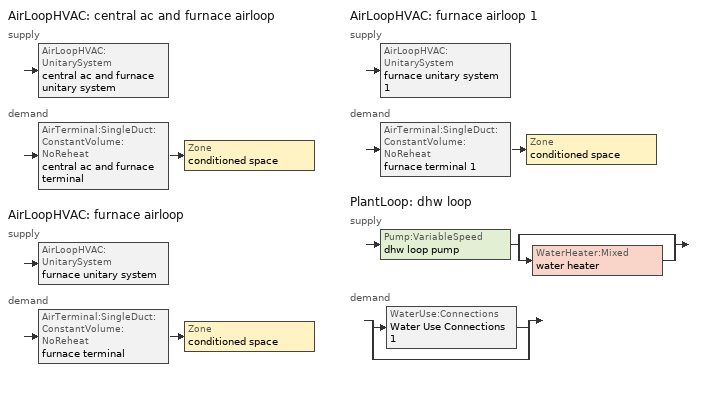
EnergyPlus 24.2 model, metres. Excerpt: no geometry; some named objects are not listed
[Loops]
AirLoopHVAC 'central ac and furnace airloop'
 supply: AirLoopHVAC:UnitarySystem 'central ac and furnace unitary system'
 demand: AirTerminal:SingleDuct:ConstantVolume:NoReheat 'central ac and furnace terminal' > Zone 'conditioned space'
AirLoopHVAC 'furnace airloop'
 supply: AirLoopHVAC:UnitarySystem 'furnace unitary system'
 demand: AirTerminal:SingleDuct:ConstantVolume:NoReheat 'furnace terminal' > Zone 'conditioned space'
AirLoopHVAC 'furnace airloop 1'
 supply: AirLoopHVAC:UnitarySystem 'furnace unitary system 1'
 demand: AirTerminal:SingleDuct:ConstantVolume:NoReheat 'furnace terminal 1' > Zone 'conditioned space'
PlantLoop 'dhw loop'
 supply: Pump:VariableSpeed 'dhw loop pump' > split
  | bypass
  | WaterHeater:Mixed 'water heater'
 demand: split
  | WaterUse:Connections 'Water Use Connections 1'
  | bypass
[ZoneControl:Thermostat]
conditioned space Thermostat: Zone or ZoneList=conditioned space; Control Type Schedule=conditioned space Thermostat Schedule; Control 1=conditioned space temperature setpoint; Temperature Difference Between Cutout And Setpoint {deltaC}=0
[ThermostatSetpoint:DualSetpoint]
conditioned space temperature setpoint: Heating Setpoint Temperature Schedule=heating setpoint; Cooling Setpoint Temperature Schedule=cooling setpoint
[AirTerminal:SingleDuct:ConstantVolume:NoReheat] Availability Schedule=Always On Discrete
Name | Maximum Air Flow Rate {m3/s}
central ac and furnace terminal; furnace terminal | 0.786264
furnace terminal 1 | 0.00141584
[AirLoopHVAC:UnitarySystem] Control Type=Load; Controlling Zone or Thermostat Location=conditioned space; Dehumidification Control Type=None; Availability Schedule=Always On Discrete; Fan Placement=BlowThrough; DX Heating Coil Sizing Ratio=1; Use DOAS DX Cooling Coil=No; Minimum Supply Air Temperature {C}=2; Latent Load Control=SensibleOnlyLoadControl; Heating Supply Air Flow Rate Method=SupplyAirFlowRate; No Load Supply Air Flow Rate Method=SupplyAirFlowRate; No Load Supply Air Flow Rate {m3/s}=0; No Load Supply Air Flow Rate Control Set To Low Speed=Yes; Maximum Supply Air Temperature {C}=48.8889; Maximum Outdoor Dry-Bulb Temperature for Supplemental Heater Operation {C}=21; Ancillary On-Cycle Electric Power {W}=0; Ancillary Off-Cycle Electric Power {W}=0
Name | Supply Fan | Supply Air Fan Operating Mode Schedule | Heating Coil | Cooling Supply Air Flow Rate Method | Heating Supply Air Flow Rate {m3/s} | Cooling Coil | Cooling Supply Air Flow Rate {m3/s}
unit heater unitary system | unit heater supply fan | unit heater auto fan schedule | unit heater htg coil | None | 0.00141584
unit heater unitary system 1 | unit heater supply fan 1 | unit heater auto fan schedule 1 | unit heater htg coil 1 | None | 0.00141584
central ac and furnace unitary system | central ac and furnace supply fan | central ac and furnace auto fan schedule | central ac and furnace htg coil | SupplyAirFlowRate | 0.786264 | central ac and furnace clg coil | 0.3634
furnace unitary system | furnace supply fan | furnace auto fan schedule | furnace htg coil | None | 0.786264
furnace unitary system 1 | furnace supply fan 1 | furnace auto fan schedule 1 | furnace htg coil 1 | None | 0.00141584
[Fan:SystemModel] Availability Schedule=Always On Discrete; Speed Control Method=Discrete; Electric Power Minimum Flow Rate Fraction=0.2; Design Pressure Rise {Pa}=500; Motor Efficiency=1; Motor In Air Stream Fraction=1; Design Electric Power Consumption {W}=Autosize; Design Power Sizing Method=PowerPerFlow; Electric Power Per Unit Flow Rate Per Unit Pressure {W/((m3/s)-Pa)}=1.66667; Fan Total Efficiency=0.7; Motor Loss Radiative Fraction=0
Name | Design Maximum Air Flow Rate {m3/s} | Electric Power Per Unit Flow Rate {W/(m3/s)} | Number of Speeds | Speed Flow Fraction 1 | Speed Electric Power Fraction 1 | Speed Flow Fraction 2 | Speed Electric Power Fraction 2
unit heater supply fan; unit heater supply fan 1 | 0.00141584 | 1e-06 | 1 | 1 | 1
central ac and furnace supply fan | 0.786264 | 1059.44 | 2 | 0.46218 | 0.09873 | 1 | 1
furnace supply fan | 0.786264 | 1059.44 | 1 | 1 | 1
furnace supply fan 1 | 0.00141584 | 1059.44 | 1 | 1 | 1
[Coil:Heating:Fuel] Availability Schedule=Always On Discrete; Fuel Type=NaturalGas; On Cycle Parasitic Electric Load {W}=0
Name | Burner Efficiency | Nominal Capacity {W} | Off Cycle Parasitic Fuel Load {W}
unit heater htg coil; unit heater htg coil 1 | 0.3 | 0.293071 | 0
central ac and furnace htg coil; furnace htg coil | 0.8 | 24891.7 | 0
furnace htg coil 1 | 0.8 | 0.293071 | 204.863
[Zone equipment]
conditioned space: central ac and furnace terminal, furnace terminal, furnace terminal 1, unit heater unitary system, unit heater unitary system 1
[AirLoopHVAC] Design Return Air Flow Fraction of Supply Air Flow=1
Name | Design Supply Air Flow Rate {m3/s}
central ac and furnace airloop; furnace airloop | 0.786264
furnace airloop 1 | 0.00141584
[Sizing:System] Type of Load to Size On=Sensible; Design Outdoor Air Flow Rate {m3/s}=Autosize; Central Heating Maximum System Air Flow Ratio=0.3; Preheat Design Temperature {C}=7; Preheat Design Humidity Ratio {kgWater/kgDryAir}=0.008; Precool Design Temperature {C}=12.8; Precool Design Humidity Ratio {kgWater/kgDryAir}=0.008; Central Cooling Design Supply Air Temperature {C}=12.8; Central Heating Design Supply Air Temperature {C}=16.7; Type of Zone Sum to Use=NonCoincident; 100% Outdoor Air in Cooling=Yes; 100% Outdoor Air in Heating=Yes; Central Cooling Design Supply Air Humidity Ratio {kgWater/kgDryAir}=0.0085; Central Heating Design Supply Air Humidity Ratio {kgWater/kgDryAir}=0.008; Cooling Supply Air Flow Rate Method=DesignDay; Cooling Supply Air Flow Rate {m3/s}=0; Cooling Supply Air Flow Rate Per Floor Area {m3/s-m2}=0.00996765; Cooling Fraction of Autosized Cooling Supply Air Flow Rate=1; Cooling Supply Air Flow Rate Per Unit Cooling Capacity {m3/s-W}=3.94755e-05; Heating Supply Air Flow Rate Method=DesignDay; Heating Supply Air Flow Rate {m3/s}=0; Heating Supply Air Flow Rate Per Floor Area {m3/s-m2}=0.00996765; Heating Fraction of Autosized Heating Supply Air Flow Rate=1; Heating Fraction of Autosized Cooling Supply Air Flow Rate=1; Heating Supply Air Flow Rate Per Unit Heating Capacity {m3/s-W}=3.15882e-05; System Outdoor Air Method=ZoneSum; Zone Maximum Outdoor Air Fraction=1; Cooling Design Capacity Method=CoolingDesignCapacity; Cooling Design Capacity {W}=Autosize; Cooling Design Capacity Per Floor Area {W/m2}=234.7; Fraction of Autosized Cooling Design Capacity=1; Heating Design Capacity Method=HeatingDesignCapacity; Heating Design Capacity {W}=Autosize; Heating Design Capacity Per Floor Area {W/m2}=157; Fraction of Autosized Heating Design Capacity=1; Central Cooling Capacity Control Method=OnOff; Occupant Diversity=Autosize
central ac and furnace airloop; furnace airloop; furnace airloop 1
[AvailabilityManager:Scheduled] Schedule=Always On Discrete
central ac and furnace airloop Availability Manager; furnace airloop Availability Manager; furnace airloop 1 Availability Manager
[Coil:Cooling:DX:SingleSpeed]
central ac and furnace clg coil: Availability Schedule=Always On Discrete; Gross Rated Total Cooling Capacity {W}=6959.95; Gross Rated Sensible Heat Ratio=0.759906; Gross Rated Cooling COP {W/W}=2.9626; Rated Air Flow Rate {m3/s}=0.358146; Rated Evaporator Fan Power Per Volume Flow Rate 2017 {W/(m3/s)}=773.3; Rated Evaporator Fan Power Per Volume Flow Rate 2023 {W/(m3/s)}=934.4; Total Cooling Capacity Function of Temperature Curve=Cool-CAP-fT1; Total Cooling Capacity Function of Flow Fraction Curve=Cool-CAP-fFF1; Energy Input Ratio Function of Temperature Curve=Cool-EIR-fT1; Energy Input Ratio Function of Flow Fraction Curve=Cool-EIR-fFF1; Part Load Fraction Correlation Curve=Cool-PLF-fPLR1; Minimum Outdoor Dry-Bulb Temperature for Compressor Operation {C}=-25; Nominal Time for Condensate Removal to Begin {s}=1000; Ratio of Initial Moisture Evaporation Rate and Steady State Latent Capacity=1.5; Maximum Cycling Rate {cycles/hr}=3; Latent Capacity Time Constant {s}=45; Condenser Type=AirCooled; Evaporative Condenser Effectiveness=0.9; Evaporative Condenser Air Flow Rate {m3/s}=Autosize; Evaporative Condenser Pump Rated Power Consumption {W}=Autosize; Crankcase Heater Capacity {W}=50; Maximum Outdoor Dry-Bulb Temperature for Crankcase Heater Operation {C}=10; Basin Heater Capacity {W/K}=0; Basin Heater Setpoint Temperature {C}=2
[PlantLoop]
dhw loop: Fluid Type=Water; Plant Equipment Operation Scheme=dhw loop Operation Schemes; Maximum Loop Temperature {C}=100; Minimum Loop Temperature {C}=0; Maximum Loop Flow Rate {m3/s}=0.01; Minimum Loop Flow Rate {m3/s}=0; Plant Loop Volume {m3}=0.003; Load Distribution Scheme=Optimal; Plant Loop Demand Calculation Scheme=SingleSetpoint; Common Pipe Simulation=None
[Sizing:Plant]
dhw loop: Loop Type=Heating; Design Loop Exit Temperature {C}=56; Loop Design Temperature Difference {deltaC}=5.55556; Sizing Option=NonCoincident; Zone Timesteps in Averaging Window=1; Coincident Sizing Factor Mode=None
[Pump:VariableSpeed]
dhw loop pump: Design Maximum Flow Rate {m3/s}=0.01; Design Pump Head {Pa}=1; Design Power Consumption {W}=0; Motor Efficiency=0.85; Fraction of Motor Inefficiencies to Fluid Stream=0; Coefficient 1 of the Part Load Performance Curve=0; Coefficient 2 of the Part Load Performance Curve=1; Coefficient 3 of the Part Load Performance Curve=0; Coefficient 4 of the Part Load Performance Curve=0; Design Minimum Flow Rate {m3/s}=0; Pump Control Type=Intermittent; Skin Loss Radiative Fraction=0.5; Design Power Sizing Method=PowerPerFlowPerPressure; Design Electric Power per Unit Flow Rate {W/(m3/s)}=348701.1; Design Shaft Power per Unit Flow Rate per Unit Head {W/((m3/s)-Pa)}=1.28205; Design Minimum Flow Rate Fraction=0
[WaterHeater:Mixed]
water heater: Tank Volume {m3}=0.179807; Setpoint Temperature Schedule=water heater setpoint; Deadband Temperature Difference {deltaC}=2; Maximum Temperature Limit {C}=99; Heater Control Type=Cycle; Heater Maximum Capacity {W}=10550.6; Heater Minimum Capacity {W}=0; Heater Ignition Minimum Flow Rate {m3/s}=0; Heater Ignition Delay {s}=0; Heater Fuel Type=NaturalGas; Heater Thermal Efficiency=0.76521; Off Cycle Parasitic Fuel Consumption Rate {W}=0; Off Cycle Parasitic Fuel Type=Electricity; Off Cycle Parasitic Heat Fraction to Tank=0; On Cycle Parasitic Fuel Consumption Rate {W}=0; On Cycle Parasitic Fuel Type=Electricity; On Cycle Parasitic Heat Fraction to Tank=0; Ambient Temperature Indicator=Zone; Ambient Temperature Zone=conditioned space; Off Cycle Loss Coefficient to Ambient Temperature {W/K}=5.2356; Off Cycle Loss Fraction to Zone=0.64; On Cycle Loss Coefficient to Ambient Temperature {W/K}=5.2356; On Cycle Loss Fraction to Zone=1; Use Side Effectiveness=1; Source Side Effectiveness=1; Use Side Design Flow Rate {m3/s}=Autosize; Source Side Design Flow Rate {m3/s}=Autosize; Indirect Water Heating Recovery Time {hr}=1.5; Source Side Flow Control Mode=IndirectHeatPrimarySetpoint
[WaterHeater:Sizing]
water heater: Design Mode=PeakDraw; Time Storage Can Meet Peak Draw {hr}=0.538503; Time for Tank Recovery {hr}=0; Nominal Tank Volume for Autosizing Plant Connections {m3}=1
[SetpointManager:Scheduled]
Setpoint Manager Scheduled 1: Control Variable=Temperature; Schedule=dhw temp
[WaterUse:Connections]
Water Use Connections 1: Drain Water Heat Exchanger Type=None; Drain Water Heat Exchanger Destination=Plant; Water Use Equipment Name 1=dhw fixtures; Water Use Equipment Name 2=dhw distribution waste; Water Use Equipment Name 3=clothes washer; Water Use Equipment Name 4=dishwasher
[WaterUse:Equipment]
Name | Peak Flow Rate {m3/s} | Flow Rate Fraction Schedule | Target Temperature Schedule
dhw fixtures | 4.36481e-06 | dhw fixtures schedule | mixed water temperature schedule
dhw distribution waste | 1.32322e-06 | dhw fixtures schedule | mixed water temperature schedule
clothes washer | 9.69919e-07 | clothes washer schedule
dishwasher | 2.90872e-07 | dishwasher schedule
[PlantEquipmentOperationSchemes]
dhw loop Operation Schemes: Control Scheme Object Type 1=PlantEquipmentOperation:HeatingLoad; Control Scheme Name 1=dhw loop Heating Operation Scheme; Control Scheme Schedule Name 1=Always On Discrete
[PlantEquipmentOperation:HeatingLoad]
dhw loop Heating Operation Scheme: Load Range Lower Limit 1 {W}=0; Load Range Upper Limit 1 {W}=1000000000; Range Equipment List Name 1=dhw loop Heating Equipment List
[PlantEquipmentList]
dhw loop Heating Equipment List: WaterHeater:Mixed, water heater
[EnergyManagementSystem:GlobalVariable]
central_ac_and_furnace_airloop_Fan_RTF
furnace_airloop_1_Fan_RTF
furnace_airloop_Fan_RTF
infil_program_Qfan
infil_program_Qinf
natural_vent_program_Qnv
natural_vent_program_Qwhf
[EnergyManagementSystem:InternalVariable] Internal Data Type=Fan Maximum Mass Flow Rate
Name | Internal Data Index Key
central_ac_and_furnace_airloop_max_sup_fan_mfr | central ac and furnace supply fan
furnace_airloop_1_max_sup_fan_mfr | furnace supply fan 1
furnace_airloop_max_sup_fan_mfr | furnace supply fan
[EnergyManagementSystem:Sensor]
Name | Output:Variable or Output:Meter Index Key | Output:Variable or Output:Meter
airflow_gain | infil flow | Infiltration Sensible Heat Gain Energy
airflow_gain_1 | natural vent flow | Infiltration Sensible Heat Gain Energy
airflow_gain_2 | whole house fan flow | Infiltration Sensible Heat Gain Energy
airflow_loss | infil flow | Infiltration Sensible Heat Loss Energy
airflow_loss_1 | natural vent flow | Infiltration Sensible Heat Loss Energy
airflow_loss_2 | whole house fan flow | Infiltration Sensible Heat Loss Energy
central_ac_and_furnace_airloop_Fan_RTF_s | central ac and furnace supply fan | Fan Runtime Fraction Speed 1
central_ac_and_furnace_airloop_Fan_RTF_s_1 | central ac and furnace supply fan | Fan Runtime Fraction Speed 2
central_ac_and_furnace_clg_coil_s | central ac and furnace clg coil | Cooling Coil Total Cooling Energy
central_ac_and_furnace_htg_coil_s | central ac and furnace htg coil | Heating Coil Heating Energy
central_ac_and_furnace_supply_fan_s; central_ac_and_furnace_supply_fan_s_1 | central ac and furnace supply fan | Fan Electricity Energy
clg_load_cond |  | Cooling:EnergyTransfer:Zone:CONDITIONED SPACE
clg_sp_s; clg_sp_s_1 | cooling setpoint | Schedule Value
clothes_dryer_exhaust_0_sch_s | clothes dryer exhaust 0 schedule | Schedule Value
conditioned_space_clg_unmet_s | conditioned space | Zone Cooling Setpoint Not Met Time
conditioned_space_htg_unmet_s | conditioned space | Zone Heating Setpoint Not Met Time
cool_season | cooling season schedule | Schedule Value
dhw_loss | water heater | Water Heater Heat Loss Energy
dhw_rtf | water heater | Water Heater Runtime Fraction
fridge_tin_s; tin_s; tin_s_1 | conditioned space | Zone Mean Air Temperature
furnace_airloop_1_Fan_RTF_s | furnace supply fan 1 | Fan Runtime Fraction
furnace_airloop_Fan_RTF_s | furnace supply fan | Fan Runtime Fraction
furnace_htg_coil_1_s | furnace htg coil 1 | Heating Coil Heating Energy
furnace_htg_coil_s | furnace htg coil | Heating Coil Heating Energy
furnace_supply_fan_1_s | furnace supply fan 1 | Fan Electricity Energy
furnace_supply_fan_s | furnace supply fan | Fan Electricity Energy
htg_load_cond |  | Heating:EnergyTransfer:Zone:CONDITIONED SPACE
htg_sp_s; htg_sp_s_1 | heating setpoint | Schedule Value
ig_ee_conv | clothes dryer | Electric Equipment Convective Heating Energy
ig_ee_conv_1 | clothes washer | Electric Equipment Convective Heating Energy
ig_ee_conv_2 | cooking range | Electric Equipment Convective Heating Energy
ig_ee_conv_3 | dishwasher | Electric Equipment Convective Heating Energy
ig_ee_conv_4 | fridge | Electric Equipment Convective Heating Energy
ig_ee_conv_5 | misc plug loads | Electric Equipment Convective Heating Energy
ig_ee_conv_6 | whole house fan | Electric Equipment Convective Heating Energy
ig_ee_rad | clothes dryer | Electric Equipment Radiant Heating Energy
ig_ee_rad_1 | clothes washer | Electric Equipment Radiant Heating Energy
ig_ee_rad_2 | cooking range | Electric Equipment Radiant Heating Energy
ig_ee_rad_3 | dishwasher | Electric Equipment Radiant Heating Energy
ig_ee_rad_4 | fridge | Electric Equipment Radiant Heating Energy
ig_ee_rad_5 | misc plug loads | Electric Equipment Radiant Heating Energy
ig_ee_rad_6 | whole house fan | Electric Equipment Radiant Heating Energy
ig_lgt_conv | interior lighting | Lights Convective Heating Energy
ig_lgt_rad | interior lighting | Lights Radiant Heating Energy
ig_lgt_vis | interior lighting | Lights Visible Radiation Heating Energy
ig_oe_conv | clothes dryer 1 | Other Equipment Convective Heating Energy
ig_oe_conv_1 | cooking range 1 | Other Equipment Convective Heating Energy
ig_oe_conv_2 | general water use latent | Other Equipment Convective Heating Energy
ig_oe_conv_3 | general water use sensible | Other Equipment Convective Heating Energy
ig_oe_conv_4 | water heater energy adjustment1 | Other Equipment Convective Heating Energy
ig_oe_rad | clothes dryer 1 | Other Equipment Radiant Heating Energy
ig_oe_rad_1 | cooking range 1 | Other Equipment Radiant Heating Energy
ig_oe_rad_2 | general water use latent | Other Equipment Radiant Heating Energy
ig_oe_rad_3 | general water use sensible | Other Equipment Radiant Heating Energy
ig_oe_rad_4 | water heater energy adjustment1 | Other Equipment Radiant Heating Energy
ig_ppl_conv | occupants | People Convective Heating Energy
ig_ppl_rad | occupants | People Radiant Heating Energy
im_conv | furniture mass conditioned space 1 | Surface Inside Face Convection Heat Gain Energy
im_conv_1 | partition wall mass | Surface Inside Face Convection Heat Gain Energy
im_ig | furniture mass conditioned space 1 | Surface Inside Face Internal Gains Radiation Heat Gain Energy
im_ig_1 | partition wall mass | Surface Inside Face Internal Gains Radiation Heat Gain Energy
im_lgt | furniture mass conditioned space 1 | Surface Inside Face Lights Radiation Heat Gain Energy
im_lgt_1 | partition wall mass | Surface Inside Face Lights Radiation Heat Gain Energy
im_sol | furniture mass conditioned space 1 | Surface Inside Face Solar Radiation Heat Gain Energy
im_sol_1 | partition wall mass | Surface Inside Face Solar Radiation Heat Gain Energy
im_surf | furniture mass conditioned space 1 | Surface Inside Face Net Surface Thermal Radiation Heat Gain Energy
im_surf_1 | partition wall mass | Surface Inside Face Net Surface Thermal Radiation Heat Gain Energy
mech_vent_bath_fan_0_sch_s | mech vent bath fan 0 schedule | Schedule Value
mech_vent_bath_fan_1_sch_s | mech vent bath fan 1 schedule | Schedule Value
mech_vent_range_fan_0_sch_s | mech vent range fan 0 schedule | Schedule Value
mv_conv | mech vent bath fan 0 | Electric Equipment Convective Heating Energy
mv_conv_1 | mech vent bath fan 1 | Electric Equipment Convective Heating Energy
mv_conv_2 | mech vent house fan | Electric Equipment Convective Heating Energy
mv_conv_3 | mech vent house fan cfis | Electric Equipment Convective Heating Energy
mv_conv_4 | mech vent range fan 0 | Electric Equipment Convective Heating Energy
mv_conv_5 | mech vent house fan latent load | Other Equipment Convective Heating Energy
mv_conv_6 | mech vent house fan sensible load | Other Equipment Convective Heating Energy
mv_rad | mech vent bath fan 0 | Electric Equipment Radiant Heating Energy
mv_rad_1 | mech vent bath fan 1 | Electric Equipment Radiant Heating Energy
mv_rad_2 | mech vent house fan | Electric Equipment Radiant Heating Energy
mv_rad_3 | mech vent house fan cfis | Electric Equipment Radiant Heating Energy
mv_rad_4 | mech vent range fan 0 | Electric Equipment Radiant Heating Energy
mv_rad_5 | mech vent house fan latent load | Other Equipment Radiant Heating Energy
mv_rad_6 | mech vent house fan sensible load | Other Equipment Radiant Heating Energy
natural_vent_s | natural vent schedule | Schedule Value
out_pb_s |  | Site Outdoor Air Barometric Pressure
out_wt_s |  | Site Outdoor Air Humidity Ratio
site_vw_s |  | Site Wind Speed
ss_back_out | Window1 | Surface Window Shortwave from Zone Back Out Window Heat Transfer Rate
ss_back_out_1 | Window10 | Surface Window Shortwave from Zone Back Out Window Heat Transfer Rate
ss_back_out_10 | Window25 | Surface Window Shortwave from Zone Back Out Window Heat Transfer Rate
ss_back_out_11 | Window26 | Surface Window Shortwave from Zone Back Out Window Heat Transfer Rate
ss_back_out_12 | Window27 | Surface Window Shortwave from Zone Back Out Window Heat Transfer Rate
ss_back_out_13 | Window29 | Surface Window Shortwave from Zone Back Out Window Heat Transfer Rate
ss_back_out_14 | Window3 | Surface Window Shortwave from Zone Back Out Window Heat Transfer Rate
ss_back_out_15 | Window30 | Surface Window Shortwave from Zone Back Out Window Heat Transfer Rate
ss_back_out_16 | Window32 | Surface Window Shortwave from Zone Back Out Window Heat Transfer Rate
ss_back_out_17 | Window33 | Surface Window Shortwave from Zone Back Out Window Heat Transfer Rate
ss_back_out_18 | Window35 | Surface Window Shortwave from Zone Back Out Window Heat Transfer Rate
ss_back_out_19 | Window36 | Surface Window Shortwave from Zone Back Out Window Heat Transfer Rate
ss_back_out_2 | Window11 | Surface Window Shortwave from Zone Back Out Window Heat Transfer Rate
ss_back_out_20 | Window37 | Surface Window Shortwave from Zone Back Out Window Heat Transfer Rate
ss_back_out_21 | Window39 | Surface Window Shortwave from Zone Back Out Window Heat Transfer Rate
ss_back_out_22 | Window4 | Surface Window Shortwave from Zone Back Out Window Heat Transfer Rate
ss_back_out_23 | Window40 | Surface Window Shortwave from Zone Back Out Window Heat Transfer Rate
ss_back_out_24 | Window42 | Surface Window Shortwave from Zone Back Out Window Heat Transfer Rate
ss_back_out_25 | Window5 | Surface Window Shortwave from Zone Back Out Window Heat Transfer Rate
ss_back_out_26 | Window6 | Surface Window Shortwave from Zone Back Out Window Heat Transfer Rate
ss_back_out_27 | Window7 | Surface Window Shortwave from Zone Back Out Window Heat Transfer Rate
ss_back_out_28 | Window9 | Surface Window Shortwave from Zone Back Out Window Heat Transfer Rate
ss_back_out_3 | Window12 | Surface Window Shortwave from Zone Back Out Window Heat Transfer Rate
ss_back_out_4 | Window13 | Surface Window Shortwave from Zone Back Out Window Heat Transfer Rate
ss_back_out_5 | Window17 | Surface Window Shortwave from Zone Back Out Window Heat Transfer Rate
ss_back_out_6 | Window18 | Surface Window Shortwave from Zone Back Out Window Heat Transfer Rate
ss_back_out_7 | Window20 | Surface Window Shortwave from Zone Back Out Window Heat Transfer Rate
ss_back_out_8 | Window22 | Surface Window Shortwave from Zone Back Out Window Heat Transfer Rate
ss_back_out_9 | Window23 | Surface Window Shortwave from Zone Back Out Window Heat Transfer Rate
ss_conv | Door1 | Surface Inside Face Convection Heat Gain Energy
ss_conv_1 | Door2 | Surface Inside Face Convection Heat Gain Energy
ss_conv_10 | Window22 | Surface Inside Face Convection Heat Gain Energy
ss_conv_11 | Window23 | Surface Inside Face Convection Heat Gain Energy
ss_conv_12 | Window25 | Surface Inside Face Convection Heat Gain Energy
ss_conv_13 | Window26 | Surface Inside Face Convection Heat Gain Energy
ss_conv_14 | Window27 | Surface Inside Face Convection Heat Gain Energy
ss_conv_15 | Window29 | Surface Inside Face Convection Heat Gain Energy
ss_conv_16 | Window3 | Surface Inside Face Convection Heat Gain Energy
ss_conv_17 | Window30 | Surface Inside Face Convection Heat Gain Energy
ss_conv_18 | Window32 | Surface Inside Face Convection Heat Gain Energy
ss_conv_19 | Window33 | Surface Inside Face Convection Heat Gain Energy
ss_conv_2 | Window1 | Surface Inside Face Convection Heat Gain Energy
ss_conv_20 | Window35 | Surface Inside Face Convection Heat Gain Energy
ss_conv_21 | Window36 | Surface Inside Face Convection Heat Gain Energy
ss_conv_22 | Window37 | Surface Inside Face Convection Heat Gain Energy
ss_conv_23 | Window39 | Surface Inside Face Convection Heat Gain Energy
ss_conv_24 | Window4 | Surface Inside Face Convection Heat Gain Energy
ss_conv_25 | Window40 | Surface Inside Face Convection Heat Gain Energy
ss_conv_26 | Window42 | Surface Inside Face Convection Heat Gain Energy
ss_conv_27 | Window5 | Surface Inside Face Convection Heat Gain Energy
ss_conv_28 | Window6 | Surface Inside Face Convection Heat Gain Energy
ss_conv_29 | Window7 | Surface Inside Face Convection Heat Gain Energy
ss_conv_3 | Window10 | Surface Inside Face Convection Heat Gain Energy
ss_conv_30 | Window9 | Surface Inside Face Convection Heat Gain Energy
ss_conv_4 | Window11 | Surface Inside Face Convection Heat Gain Energy
ss_conv_5 | Window12 | Surface Inside Face Convection Heat Gain Energy
ss_conv_6 | Window13 | Surface Inside Face Convection Heat Gain Energy
ss_conv_7 | Window17 | Surface Inside Face Convection Heat Gain Energy
ss_conv_8 | Window18 | Surface Inside Face Convection Heat Gain Energy
ss_conv_9 | Window20 | Surface Inside Face Convection Heat Gain Energy
ss_ig | Door1 | Surface Inside Face Internal Gains Radiation Heat Gain Energy
ss_ig_1 | Door2 | Surface Inside Face Internal Gains Radiation Heat Gain Energy
ss_ig_10 | Window22 | Surface Inside Face Internal Gains Radiation Heat Gain Energy
ss_ig_11 | Window23 | Surface Inside Face Internal Gains Radiation Heat Gain Energy
ss_ig_12 | Window25 | Surface Inside Face Internal Gains Radiation Heat Gain Energy
ss_ig_13 | Window26 | Surface Inside Face Internal Gains Radiation Heat Gain Energy
ss_ig_14 | Window27 | Surface Inside Face Internal Gains Radiation Heat Gain Energy
ss_ig_15 | Window29 | Surface Inside Face Internal Gains Radiation Heat Gain Energy
ss_ig_16 | Window3 | Surface Inside Face Internal Gains Radiation Heat Gain Energy
ss_ig_17 | Window30 | Surface Inside Face Internal Gains Radiation Heat Gain Energy
ss_ig_18 | Window32 | Surface Inside Face Internal Gains Radiation Heat Gain Energy
ss_ig_19 | Window33 | Surface Inside Face Internal Gains Radiation Heat Gain Energy
ss_ig_2 | Window1 | Surface Inside Face Internal Gains Radiation Heat Gain Energy
ss_ig_20 | Window35 | Surface Inside Face Internal Gains Radiation Heat Gain Energy
ss_ig_21 | Window36 | Surface Inside Face Internal Gains Radiation Heat Gain Energy
ss_ig_22 | Window37 | Surface Inside Face Internal Gains Radiation Heat Gain Energy
ss_ig_23 | Window39 | Surface Inside Face Internal Gains Radiation Heat Gain Energy
ss_ig_24 | Window4 | Surface Inside Face Internal Gains Radiation Heat Gain Energy
ss_ig_25 | Window40 | Surface Inside Face Internal Gains Radiation Heat Gain Energy
ss_ig_26 | Window42 | Surface Inside Face Internal Gains Radiation Heat Gain Energy
ss_ig_27 | Window5 | Surface Inside Face Internal Gains Radiation Heat Gain Energy
ss_ig_28 | Window6 | Surface Inside Face Internal Gains Radiation Heat Gain Energy
ss_ig_29 | Window7 | Surface Inside Face Internal Gains Radiation Heat Gain Energy
ss_ig_3 | Window10 | Surface Inside Face Internal Gains Radiation Heat Gain Energy
ss_ig_30 | Window9 | Surface Inside Face Internal Gains Radiation Heat Gain Energy
ss_ig_4 | Window11 | Surface Inside Face Internal Gains Radiation Heat Gain Energy
ss_ig_5 | Window12 | Surface Inside Face Internal Gains Radiation Heat Gain Energy
ss_ig_6 | Window13 | Surface Inside Face Internal Gains Radiation Heat Gain Energy
ss_ig_7 | Window17 | Surface Inside Face Internal Gains Radiation Heat Gain Energy
ss_ig_8 | Window18 | Surface Inside Face Internal Gains Radiation Heat Gain Energy
ss_ig_9 | Window20 | Surface Inside Face Internal Gains Radiation Heat Gain Energy
ss_lgt | Door1 | Surface Inside Face Lights Radiation Heat Gain Energy
ss_lgt_1 | Door2 | Surface Inside Face Lights Radiation Heat Gain Energy
ss_sol | Door1 | Surface Inside Face Solar Radiation Heat Gain Energy
ss_sol_1 | Door2 | Surface Inside Face Solar Radiation Heat Gain Energy
ss_surf | Door1 | Surface Inside Face Net Surface Thermal Radiation Heat Gain Energy
ss_surf_1 | Door2 | Surface Inside Face Net Surface Thermal Radiation Heat Gain Energy
ss_surf_10 | Window22 | Surface Inside Face Net Surface Thermal Radiation Heat Gain Energy
ss_surf_11 | Window23 | Surface Inside Face Net Surface Thermal Radiation Heat Gain Energy
ss_surf_12 | Window25 | Surface Inside Face Net Surface Thermal Radiation Heat Gain Energy
ss_surf_13 | Window26 | Surface Inside Face Net Surface Thermal Radiation Heat Gain Energy
ss_surf_14 | Window27 | Surface Inside Face Net Surface Thermal Radiation Heat Gain Energy
ss_surf_15 | Window29 | Surface Inside Face Net Surface Thermal Radiation Heat Gain Energy
ss_surf_16 | Window3 | Surface Inside Face Net Surface Thermal Radiation Heat Gain Energy
ss_surf_17 | Window30 | Surface Inside Face Net Surface Thermal Radiation Heat Gain Energy
ss_surf_18 | Window32 | Surface Inside Face Net Surface Thermal Radiation Heat Gain Energy
ss_surf_19 | Window33 | Surface Inside Face Net Surface Thermal Radiation Heat Gain Energy
ss_surf_2 | Window1 | Surface Inside Face Net Surface Thermal Radiation Heat Gain Energy
ss_surf_20 | Window35 | Surface Inside Face Net Surface Thermal Radiation Heat Gain Energy
ss_surf_21 | Window36 | Surface Inside Face Net Surface Thermal Radiation Heat Gain Energy
ss_surf_22 | Window37 | Surface Inside Face Net Surface Thermal Radiation Heat Gain Energy
ss_surf_23 | Window39 | Surface Inside Face Net Surface Thermal Radiation Heat Gain Energy
ss_surf_24 | Window4 | Surface Inside Face Net Surface Thermal Radiation Heat Gain Energy
ss_surf_25 | Window40 | Surface Inside Face Net Surface Thermal Radiation Heat Gain Energy
ss_surf_26 | Window42 | Surface Inside Face Net Surface Thermal Radiation Heat Gain Energy
ss_surf_27 | Window5 | Surface Inside Face Net Surface Thermal Radiation Heat Gain Energy
ss_surf_28 | Window6 | Surface Inside Face Net Surface Thermal Radiation Heat Gain Energy
ss_surf_29 | Window7 | Surface Inside Face Net Surface Thermal Radiation Heat Gain Energy
ss_surf_3 | Window10 | Surface Inside Face Net Surface Thermal Radiation Heat Gain Energy
ss_surf_30 | Window9 | Surface Inside Face Net Surface Thermal Radiation Heat Gain Energy
ss_surf_4 | Window11 | Surface Inside Face Net Surface Thermal Radiation Heat Gain Energy
ss_surf_5 | Window12 | Surface Inside Face Net Surface Thermal Radiation Heat Gain Energy
ss_surf_6 | Window13 | Surface Inside Face Net Surface Thermal Radiation Heat Gain Energy
ss_surf_7 | Window17 | Surface Inside Face Net Surface Thermal Radiation Heat Gain Energy
ss_surf_8 | Window18 | Surface Inside Face Net Surface Thermal Radiation Heat Gain Energy
ss_surf_9 | Window20 | Surface Inside Face Net Surface Thermal Radiation Heat Gain Energy
ss_trans_in | Window1 | Surface Window Transmitted Solar Radiation Rate
ss_trans_in_1 | Window10 | Surface Window Transmitted Solar Radiation Rate
ss_trans_in_10 | Window25 | Surface Window Transmitted Solar Radiation Rate
ss_trans_in_11 | Window26 | Surface Window Transmitted Solar Radiation Rate
ss_trans_in_12 | Window27 | Surface Window Transmitted Solar Radiation Rate
ss_trans_in_13 | Window29 | Surface Window Transmitted Solar Radiation Rate
ss_trans_in_14 | Window3 | Surface Window Transmitted Solar Radiation Rate
ss_trans_in_15 | Window30 | Surface Window Transmitted Solar Radiation Rate
ss_trans_in_16 | Window32 | Surface Window Transmitted Solar Radiation Rate
ss_trans_in_17 | Window33 | Surface Window Transmitted Solar Radiation Rate
ss_trans_in_18 | Window35 | Surface Window Transmitted Solar Radiation Rate
ss_trans_in_19 | Window36 | Surface Window Transmitted Solar Radiation Rate
ss_trans_in_2 | Window11 | Surface Window Transmitted Solar Radiation Rate
ss_trans_in_20 | Window37 | Surface Window Transmitted Solar Radiation Rate
ss_trans_in_21 | Window39 | Surface Window Transmitted Solar Radiation Rate
ss_trans_in_22 | Window4 | Surface Window Transmitted Solar Radiation Rate
ss_trans_in_23 | Window40 | Surface Window Transmitted Solar Radiation Rate
ss_trans_in_24 | Window42 | Surface Window Transmitted Solar Radiation Rate
ss_trans_in_25 | Window5 | Surface Window Transmitted Solar Radiation Rate
ss_trans_in_26 | Window6 | Surface Window Transmitted Solar Radiation Rate
ss_trans_in_27 | Window7 | Surface Window Transmitted Solar Radiation Rate
ss_trans_in_28 | Window9 | Surface Window Transmitted Solar Radiation Rate
ss_trans_in_3 | Window12 | Surface Window Transmitted Solar Radiation Rate
ss_trans_in_4 | Window13 | Surface Window Transmitted Solar Radiation Rate
ss_trans_in_5 | Window17 | Surface Window Transmitted Solar Radiation Rate
ss_trans_in_6 | Window18 | Surface Window Transmitted Solar Radiation Rate
ss_trans_in_7 | Window20 | Surface Window Transmitted Solar Radiation Rate
ss_trans_in_8 | Window22 | Surface Window Transmitted Solar Radiation Rate
ss_trans_in_9 | Window23 | Surface Window Transmitted Solar Radiation Rate
ss_trans_out | Window1 | Surface Inside Face Initial Transmitted Diffuse Transmitted Out Window Solar Radiation Rate
ss_trans_out_1 | Window10 | Surface Inside Face Initial Transmitted Diffuse Transmitted Out Window Solar Radiation Rate
ss_trans_out_10 | Window25 | Surface Inside Face Initial Transmitted Diffuse Transmitted Out Window Solar Radiation Rate
ss_trans_out_11 | Window26 | Surface Inside Face Initial Transmitted Diffuse Transmitted Out Window Solar Radiation Rate
ss_trans_out_12 | Window27 | Surface Inside Face Initial Transmitted Diffuse Transmitted Out Window Solar Radiation Rate
ss_trans_out_13 | Window29 | Surface Inside Face Initial Transmitted Diffuse Transmitted Out Window Solar Radiation Rate
ss_trans_out_14 | Window3 | Surface Inside Face Initial Transmitted Diffuse Transmitted Out Window Solar Radiation Rate
ss_trans_out_15 | Window30 | Surface Inside Face Initial Transmitted Diffuse Transmitted Out Window Solar Radiation Rate
ss_trans_out_16 | Window32 | Surface Inside Face Initial Transmitted Diffuse Transmitted Out Window Solar Radiation Rate
ss_trans_out_17 | Window33 | Surface Inside Face Initial Transmitted Diffuse Transmitted Out Window Solar Radiation Rate
ss_trans_out_18 | Window35 | Surface Inside Face Initial Transmitted Diffuse Transmitted Out Window Solar Radiation Rate
ss_trans_out_19 | Window36 | Surface Inside Face Initial Transmitted Diffuse Transmitted Out Window Solar Radiation Rate
ss_trans_out_2 | Window11 | Surface Inside Face Initial Transmitted Diffuse Transmitted Out Window Solar Radiation Rate
ss_trans_out_20 | Window37 | Surface Inside Face Initial Transmitted Diffuse Transmitted Out Window Solar Radiation Rate
ss_trans_out_21 | Window39 | Surface Inside Face Initial Transmitted Diffuse Transmitted Out Window Solar Radiation Rate
ss_trans_out_22 | Window4 | Surface Inside Face Initial Transmitted Diffuse Transmitted Out Window Solar Radiation Rate
ss_trans_out_23 | Window40 | Surface Inside Face Initial Transmitted Diffuse Transmitted Out Window Solar Radiation Rate
ss_trans_out_24 | Window42 | Surface Inside Face Initial Transmitted Diffuse Transmitted Out Window Solar Radiation Rate
ss_trans_out_25 | Window5 | Surface Inside Face Initial Transmitted Diffuse Transmitted Out Window Solar Radiation Rate
ss_trans_out_26 | Window6 | Surface Inside Face Initial Transmitted Diffuse Transmitted Out Window Solar Radiation Rate
ss_trans_out_27 | Window7 | Surface Inside Face Initial Transmitted Diffuse Transmitted Out Window Solar Radiation Rate
ss_trans_out_28 | Window9 | Surface Inside Face Initial Transmitted Diffuse Transmitted Out Window Solar Radiation Rate
ss_trans_out_3 | Window12 | Surface Inside Face Initial Transmitted Diffuse Transmitted Out Window Solar Radiation Rate
ss_trans_out_4 | Window13 | Surface Inside Face Initial Transmitted Diffuse Transmitted Out Window Solar Radiation Rate
ss_trans_out_5 | Window17 | Surface Inside Face Initial Transmitted Diffuse Transmitted Out Window Solar Radiation Rate
ss_trans_out_6 | Window18 | Surface Inside Face Initial Transmitted Diffuse Transmitted Out Window Solar Radiation Rate
ss_trans_out_7 | Window20 | Surface Inside Face Initial Transmitted Diffuse Transmitted Out Window Solar Radiation Rate
ss_trans_out_8 | Window22 | Surface Inside Face Initial Transmitted Diffuse Transmitted Out Window Solar Radiation Rate
ss_trans_out_9 | Window23 | Surface Inside Face Initial Transmitted Diffuse Transmitted Out Window Solar Radiation Rate
s_conv | Floor1 | Surface Inside Face Convection Heat Gain Energy
s_conv_1 | Floor2 | Surface Inside Face Convection Heat Gain Energy
s_conv_10 | RimJoist2:180 | Surface Inside Face Convection Heat Gain Energy
s_conv_11 | RimJoist2:270 | Surface Inside Face Convection Heat Gain Energy
s_conv_12 | RimJoist2:90 | Surface Inside Face Convection Heat Gain Energy
s_conv_13 | Roof2:0 | Surface Inside Face Convection Heat Gain Energy
s_conv_14 | Roof2:180 | Surface Inside Face Convection Heat Gain Energy
s_conv_15 | Roof2:270 | Surface Inside Face Convection Heat Gain Energy
s_conv_16 | Roof2:90 | Surface Inside Face Convection Heat Gain Energy
s_conv_17 | Slab1 | Surface Inside Face Convection Heat Gain Energy
s_conv_18 | Wall1:0 | Surface Inside Face Convection Heat Gain Energy
s_conv_19 | Wall1:180 | Surface Inside Face Convection Heat Gain Energy
s_conv_2 | FoundationWall1 | Surface Inside Face Convection Heat Gain Energy
s_conv_20 | Wall1:270 | Surface Inside Face Convection Heat Gain Energy
s_conv_21 | Wall1:90 | Surface Inside Face Convection Heat Gain Energy
s_conv_22 | Wall2:0 | Surface Inside Face Convection Heat Gain Energy
s_conv_23 | Wall2:180 | Surface Inside Face Convection Heat Gain Energy
s_conv_24 | Wall2:270 | Surface Inside Face Convection Heat Gain Energy
s_conv_25 | Wall2:90 | Surface Inside Face Convection Heat Gain Energy
s_conv_26 | Wall3:0 | Surface Inside Face Convection Heat Gain Energy
s_conv_27 | Wall3:180 | Surface Inside Face Convection Heat Gain Energy
s_conv_28 | Wall3:270 | Surface Inside Face Convection Heat Gain Energy
s_conv_29 | Wall3:90 | Surface Inside Face Convection Heat Gain Energy
s_conv_3 | inferred conditioned ceiling | Surface Inside Face Convection Heat Gain Energy
s_conv_30 | Wall4:0 | Surface Inside Face Convection Heat Gain Energy
s_conv_31 | Wall4:180 | Surface Inside Face Convection Heat Gain Energy
s_conv_32 | Wall4:270 | Surface Inside Face Convection Heat Gain Energy
s_conv_33 | Wall4:90 | Surface Inside Face Convection Heat Gain Energy
s_conv_34 | Wall5:0 | Surface Inside Face Convection Heat Gain Energy
s_conv_35 | Wall5:180 | Surface Inside Face Convection Heat Gain Energy
s_conv_36 | Wall5:270 | Surface Inside Face Convection Heat Gain Energy
s_conv_37 | Wall5:90 | Surface Inside Face Convection Heat Gain Energy
s_conv_38 | Wall7:0 | Surface Inside Face Convection Heat Gain Energy
s_conv_39 | Wall7:180 | Surface Inside Face Convection Heat Gain Energy
s_conv_4 | inferred conditioned floor | Surface Inside Face Convection Heat Gain Energy
s_conv_40 | Wall7:270 | Surface Inside Face Convection Heat Gain Energy
s_conv_41 | Wall7:90 | Surface Inside Face Convection Heat Gain Energy
s_conv_5 | RimJoist1:0 | Surface Inside Face Convection Heat Gain Energy
s_conv_6 | RimJoist1:180 | Surface Inside Face Convection Heat Gain Energy
s_conv_7 | RimJoist1:270 | Surface Inside Face Convection Heat Gain Energy
s_conv_8 | RimJoist1:90 | Surface Inside Face Convection Heat Gain Energy
s_conv_9 | RimJoist2:0 | Surface Inside Face Convection Heat Gain Energy
s_ig | Floor1 | Surface Inside Face Internal Gains Radiation Heat Gain Energy
s_ig_1 | Floor2 | Surface Inside Face Internal Gains Radiation Heat Gain Energy
s_ig_10 | RimJoist2:180 | Surface Inside Face Internal Gains Radiation Heat Gain Energy
s_ig_11 | RimJoist2:270 | Surface Inside Face Internal Gains Radiation Heat Gain Energy
s_ig_12 | RimJoist2:90 | Surface Inside Face Internal Gains Radiation Heat Gain Energy
s_ig_13 | Roof2:0 | Surface Inside Face Internal Gains Radiation Heat Gain Energy
s_ig_14 | Roof2:180 | Surface Inside Face Internal Gains Radiation Heat Gain Energy
s_ig_15 | Roof2:270 | Surface Inside Face Internal Gains Radiation Heat Gain Energy
s_ig_16 | Roof2:90 | Surface Inside Face Internal Gains Radiation Heat Gain Energy
s_ig_17 | Slab1 | Surface Inside Face Internal Gains Radiation Heat Gain Energy
s_ig_18 | Wall1:0 | Surface Inside Face Internal Gains Radiation Heat Gain Energy
s_ig_19 | Wall1:180 | Surface Inside Face Internal Gains Radiation Heat Gain Energy
s_ig_2 | FoundationWall1 | Surface Inside Face Internal Gains Radiation Heat Gain Energy
s_ig_20 | Wall1:270 | Surface Inside Face Internal Gains Radiation Heat Gain Energy
s_ig_21 | Wall1:90 | Surface Inside Face Internal Gains Radiation Heat Gain Energy
s_ig_22 | Wall2:0 | Surface Inside Face Internal Gains Radiation Heat Gain Energy
s_ig_23 | Wall2:180 | Surface Inside Face Internal Gains Radiation Heat Gain Energy
s_ig_24 | Wall2:270 | Surface Inside Face Internal Gains Radiation Heat Gain Energy
s_ig_25 | Wall2:90 | Surface Inside Face Internal Gains Radiation Heat Gain Energy
s_ig_26 | Wall3:0 | Surface Inside Face Internal Gains Radiation Heat Gain Energy
s_ig_27 | Wall3:180 | Surface Inside Face Internal Gains Radiation Heat Gain Energy
s_ig_28 | Wall3:270 | Surface Inside Face Internal Gains Radiation Heat Gain Energy
s_ig_29 | Wall3:90 | Surface Inside Face Internal Gains Radiation Heat Gain Energy
s_ig_3 | inferred conditioned ceiling | Surface Inside Face Internal Gains Radiation Heat Gain Energy
s_ig_30 | Wall4:0 | Surface Inside Face Internal Gains Radiation Heat Gain Energy
s_ig_31 | Wall4:180 | Surface Inside Face Internal Gains Radiation Heat Gain Energy
s_ig_32 | Wall4:270 | Surface Inside Face Internal Gains Radiation Heat Gain Energy
s_ig_33 | Wall4:90 | Surface Inside Face Internal Gains Radiation Heat Gain Energy
s_ig_34 | Wall5:0 | Surface Inside Face Internal Gains Radiation Heat Gain Energy
s_ig_35 | Wall5:180 | Surface Inside Face Internal Gains Radiation Heat Gain Energy
s_ig_36 | Wall5:270 | Surface Inside Face Internal Gains Radiation Heat Gain Energy
s_ig_37 | Wall5:90 | Surface Inside Face Internal Gains Radiation Heat Gain Energy
s_ig_38 | Wall7:0 | Surface Inside Face Internal Gains Radiation Heat Gain Energy
s_ig_39 | Wall7:180 | Surface Inside Face Internal Gains Radiation Heat Gain Energy
s_ig_4 | inferred conditioned floor | Surface Inside Face Internal Gains Radiation Heat Gain Energy
s_ig_40 | Wall7:270 | Surface Inside Face Internal Gains Radiation Heat Gain Energy
s_ig_41 | Wall7:90 | Surface Inside Face Internal Gains Radiation Heat Gain Energy
s_ig_5 | RimJoist1:0 | Surface Inside Face Internal Gains Radiation Heat Gain Energy
s_ig_6 | RimJoist1:180 | Surface Inside Face Internal Gains Radiation Heat Gain Energy
s_ig_7 | RimJoist1:270 | Surface Inside Face Internal Gains Radiation Heat Gain Energy
s_ig_8 | RimJoist1:90 | Surface Inside Face Internal Gains Radiation Heat Gain Energy
s_ig_9 | RimJoist2:0 | Surface Inside Face Internal Gains Radiation Heat Gain Energy
s_lgt | Floor1 | Surface Inside Face Lights Radiation Heat Gain Energy
s_lgt_1 | Floor2 | Surface Inside Face Lights Radiation Heat Gain Energy
s_lgt_10 | RimJoist2:180 | Surface Inside Face Lights Radiation Heat Gain Energy
s_lgt_11 | RimJoist2:270 | Surface Inside Face Lights Radiation Heat Gain Energy
s_lgt_12 | RimJoist2:90 | Surface Inside Face Lights Radiation Heat Gain Energy
s_lgt_13 | Roof2:0 | Surface Inside Face Lights Radiation Heat Gain Energy
s_lgt_14 | Roof2:180 | Surface Inside Face Lights Radiation Heat Gain Energy
s_lgt_15 | Roof2:270 | Surface Inside Face Lights Radiation Heat Gain Energy
s_lgt_16 | Roof2:90 | Surface Inside Face Lights Radiation Heat Gain Energy
s_lgt_17 | Slab1 | Surface Inside Face Lights Radiation Heat Gain Energy
s_lgt_18 | Wall1:0 | Surface Inside Face Lights Radiation Heat Gain Energy
s_lgt_19 | Wall1:180 | Surface Inside Face Lights Radiation Heat Gain Energy
s_lgt_2 | FoundationWall1 | Surface Inside Face Lights Radiation Heat Gain Energy
s_lgt_20 | Wall1:270 | Surface Inside Face Lights Radiation Heat Gain Energy
s_lgt_21 | Wall1:90 | Surface Inside Face Lights Radiation Heat Gain Energy
s_lgt_22 | Wall2:0 | Surface Inside Face Lights Radiation Heat Gain Energy
s_lgt_23 | Wall2:180 | Surface Inside Face Lights Radiation Heat Gain Energy
s_lgt_24 | Wall2:270 | Surface Inside Face Lights Radiation Heat Gain Energy
s_lgt_25 | Wall2:90 | Surface Inside Face Lights Radiation Heat Gain Energy
s_lgt_26 | Wall3:0 | Surface Inside Face Lights Radiation Heat Gain Energy
s_lgt_27 | Wall3:180 | Surface Inside Face Lights Radiation Heat Gain Energy
s_lgt_28 | Wall3:270 | Surface Inside Face Lights Radiation Heat Gain Energy
s_lgt_29 | Wall3:90 | Surface Inside Face Lights Radiation Heat Gain Energy
s_lgt_3 | inferred conditioned ceiling | Surface Inside Face Lights Radiation Heat Gain Energy
s_lgt_30 | Wall4:0 | Surface Inside Face Lights Radiation Heat Gain Energy
s_lgt_31 | Wall4:180 | Surface Inside Face Lights Radiation Heat Gain Energy
s_lgt_32 | Wall4:270 | Surface Inside Face Lights Radiation Heat Gain Energy
s_lgt_33 | Wall4:90 | Surface Inside Face Lights Radiation Heat Gain Energy
s_lgt_34 | Wall5:0 | Surface Inside Face Lights Radiation Heat Gain Energy
s_lgt_35 | Wall5:180 | Surface Inside Face Lights Radiation Heat Gain Energy
s_lgt_36 | Wall5:270 | Surface Inside Face Lights Radiation Heat Gain Energy
s_lgt_37 | Wall5:90 | Surface Inside Face Lights Radiation Heat Gain Energy
s_lgt_38 | Wall7:0 | Surface Inside Face Lights Radiation Heat Gain Energy
s_lgt_39 | Wall7:180 | Surface Inside Face Lights Radiation Heat Gain Energy
s_lgt_4 | inferred conditioned floor | Surface Inside Face Lights Radiation Heat Gain Energy
s_lgt_40 | Wall7:270 | Surface Inside Face Lights Radiation Heat Gain Energy
s_lgt_41 | Wall7:90 | Surface Inside Face Lights Radiation Heat Gain Energy
s_lgt_5 | RimJoist1:0 | Surface Inside Face Lights Radiation Heat Gain Energy
s_lgt_6 | RimJoist1:180 | Surface Inside Face Lights Radiation Heat Gain Energy
s_lgt_7 | RimJoist1:270 | Surface Inside Face Lights Radiation Heat Gain Energy
s_lgt_8 | RimJoist1:90 | Surface Inside Face Lights Radiation Heat Gain Energy
s_lgt_9 | RimJoist2:0 | Surface Inside Face Lights Radiation Heat Gain Energy
s_sol | Floor1 | Surface Inside Face Solar Radiation Heat Gain Energy
s_sol_1 | Floor2 | Surface Inside Face Solar Radiation Heat Gain Energy
s_sol_10 | RimJoist2:180 | Surface Inside Face Solar Radiation Heat Gain Energy
s_sol_11 | RimJoist2:270 | Surface Inside Face Solar Radiation Heat Gain Energy
s_sol_12 | RimJoist2:90 | Surface Inside Face Solar Radiation Heat Gain Energy
s_sol_13 | Roof2:0 | Surface Inside Face Solar Radiation Heat Gain Energy
s_sol_14 | Roof2:180 | Surface Inside Face Solar Radiation Heat Gain Energy
s_sol_15 | Roof2:270 | Surface Inside Face Solar Radiation Heat Gain Energy
s_sol_16 | Roof2:90 | Surface Inside Face Solar Radiation Heat Gain Energy
s_sol_17 | Slab1 | Surface Inside Face Solar Radiation Heat Gain Energy
s_sol_18 | Wall1:0 | Surface Inside Face Solar Radiation Heat Gain Energy
s_sol_19 | Wall1:180 | Surface Inside Face Solar Radiation Heat Gain Energy
s_sol_2 | FoundationWall1 | Surface Inside Face Solar Radiation Heat Gain Energy
s_sol_20 | Wall1:270 | Surface Inside Face Solar Radiation Heat Gain Energy
s_sol_21 | Wall1:90 | Surface Inside Face Solar Radiation Heat Gain Energy
s_sol_22 | Wall2:0 | Surface Inside Face Solar Radiation Heat Gain Energy
s_sol_23 | Wall2:180 | Surface Inside Face Solar Radiation Heat Gain Energy
s_sol_24 | Wall2:270 | Surface Inside Face Solar Radiation Heat Gain Energy
s_sol_25 | Wall2:90 | Surface Inside Face Solar Radiation Heat Gain Energy
s_sol_26 | Wall3:0 | Surface Inside Face Solar Radiation Heat Gain Energy
s_sol_27 | Wall3:180 | Surface Inside Face Solar Radiation Heat Gain Energy
s_sol_28 | Wall3:270 | Surface Inside Face Solar Radiation Heat Gain Energy
s_sol_29 | Wall3:90 | Surface Inside Face Solar Radiation Heat Gain Energy
s_sol_3 | inferred conditioned ceiling | Surface Inside Face Solar Radiation Heat Gain Energy
s_sol_30 | Wall4:0 | Surface Inside Face Solar Radiation Heat Gain Energy
s_sol_31 | Wall4:180 | Surface Inside Face Solar Radiation Heat Gain Energy
s_sol_32 | Wall4:270 | Surface Inside Face Solar Radiation Heat Gain Energy
s_sol_33 | Wall4:90 | Surface Inside Face Solar Radiation Heat Gain Energy
s_sol_34 | Wall5:0 | Surface Inside Face Solar Radiation Heat Gain Energy
s_sol_35 | Wall5:180 | Surface Inside Face Solar Radiation Heat Gain Energy
s_sol_36 | Wall5:270 | Surface Inside Face Solar Radiation Heat Gain Energy
s_sol_37 | Wall5:90 | Surface Inside Face Solar Radiation Heat Gain Energy
s_sol_38 | Wall7:0 | Surface Inside Face Solar Radiation Heat Gain Energy
s_sol_39 | Wall7:180 | Surface Inside Face Solar Radiation Heat Gain Energy
s_sol_4 | inferred conditioned floor | Surface Inside Face Solar Radiation Heat Gain Energy
s_sol_40 | Wall7:270 | Surface Inside Face Solar Radiation Heat Gain Energy
s_sol_41 | Wall7:90 | Surface Inside Face Solar Radiation Heat Gain Energy
s_sol_5 | RimJoist1:0 | Surface Inside Face Solar Radiation Heat Gain Energy
s_sol_6 | RimJoist1:180 | Surface Inside Face Solar Radiation Heat Gain Energy
s_sol_7 | RimJoist1:270 | Surface Inside Face Solar Radiation Heat Gain Energy
s_sol_8 | RimJoist1:90 | Surface Inside Face Solar Radiation Heat Gain Energy
s_sol_9 | RimJoist2:0 | Surface Inside Face Solar Radiation Heat Gain Energy
s_surf | Floor1 | Surface Inside Face Net Surface Thermal Radiation Heat Gain Energy
s_surf_1 | Floor2 | Surface Inside Face Net Surface Thermal Radiation Heat Gain Energy
s_surf_10 | RimJoist2:180 | Surface Inside Face Net Surface Thermal Radiation Heat Gain Energy
s_surf_11 | RimJoist2:270 | Surface Inside Face Net Surface Thermal Radiation Heat Gain Energy
s_surf_12 | RimJoist2:90 | Surface Inside Face Net Surface Thermal Radiation Heat Gain Energy
s_surf_13 | Roof2:0 | Surface Inside Face Net Surface Thermal Radiation Heat Gain Energy
s_surf_14 | Roof2:180 | Surface Inside Face Net Surface Thermal Radiation Heat Gain Energy
s_surf_15 | Roof2:270 | Surface Inside Face Net Surface Thermal Radiation Heat Gain Energy
s_surf_16 | Roof2:90 | Surface Inside Face Net Surface Thermal Radiation Heat Gain Energy
s_surf_17 | Slab1 | Surface Inside Face Net Surface Thermal Radiation Heat Gain Energy
s_surf_18 | Wall1:0 | Surface Inside Face Net Surface Thermal Radiation Heat Gain Energy
s_surf_19 | Wall1:180 | Surface Inside Face Net Surface Thermal Radiation Heat Gain Energy
s_surf_2 | FoundationWall1 | Surface Inside Face Net Surface Thermal Radiation Heat Gain Energy
s_surf_20 | Wall1:270 | Surface Inside Face Net Surface Thermal Radiation Heat Gain Energy
s_surf_21 | Wall1:90 | Surface Inside Face Net Surface Thermal Radiation Heat Gain Energy
s_surf_22 | Wall2:0 | Surface Inside Face Net Surface Thermal Radiation Heat Gain Energy
s_surf_23 | Wall2:180 | Surface Inside Face Net Surface Thermal Radiation Heat Gain Energy
s_surf_24 | Wall2:270 | Surface Inside Face Net Surface Thermal Radiation Heat Gain Energy
s_surf_25 | Wall2:90 | Surface Inside Face Net Surface Thermal Radiation Heat Gain Energy
s_surf_26 | Wall3:0 | Surface Inside Face Net Surface Thermal Radiation Heat Gain Energy
s_surf_27 | Wall3:180 | Surface Inside Face Net Surface Thermal Radiation Heat Gain Energy
s_surf_28 | Wall3:270 | Surface Inside Face Net Surface Thermal Radiation Heat Gain Energy
s_surf_29 | Wall3:90 | Surface Inside Face Net Surface Thermal Radiation Heat Gain Energy
s_surf_3 | inferred conditioned ceiling | Surface Inside Face Net Surface Thermal Radiation Heat Gain Energy
s_surf_30 | Wall4:0 | Surface Inside Face Net Surface Thermal Radiation Heat Gain Energy
s_surf_31 | Wall4:180 | Surface Inside Face Net Surface Thermal Radiation Heat Gain Energy
s_surf_32 | Wall4:270 | Surface Inside Face Net Surface Thermal Radiation Heat Gain Energy
s_surf_33 | Wall4:90 | Surface Inside Face Net Surface Thermal Radiation Heat Gain Energy
s_surf_34 | Wall5:0 | Surface Inside Face Net Surface Thermal Radiation Heat Gain Energy
s_surf_35 | Wall5:180 | Surface Inside Face Net Surface Thermal Radiation Heat Gain Energy
s_surf_36 | Wall5:270 | Surface Inside Face Net Surface Thermal Radiation Heat Gain Energy
s_surf_37 | Wall5:90 | Surface Inside Face Net Surface Thermal Radiation Heat Gain Energy
s_surf_38 | Wall7:0 | Surface Inside Face Net Surface Thermal Radiation Heat Gain Energy
s_surf_39 | Wall7:180 | Surface Inside Face Net Surface Thermal Radiation Heat Gain Energy
s_surf_4 | inferred conditioned floor | Surface Inside Face Net Surface Thermal Radiation Heat Gain Energy
s_surf_40 | Wall7:270 | Surface Inside Face Net Surface Thermal Radiation Heat Gain Energy
s_surf_41 | Wall7:90 | Surface Inside Face Net Surface Thermal Radiation Heat Gain Energy
s_surf_5 | RimJoist1:0 | Surface Inside Face Net Surface Thermal Radiation Heat Gain Energy
s_surf_6 | RimJoist1:180 | Surface Inside Face Net Surface Thermal Radiation Heat Gain Energy
s_surf_7 | RimJoist1:270 | Surface Inside Face Net Surface Thermal Radiation Heat Gain Energy
s_surf_8 | RimJoist1:90 | Surface Inside Face Net Surface Thermal Radiation Heat Gain Energy
s_surf_9 | RimJoist2:0 | Surface Inside Face Net Surface Thermal Radiation Heat Gain Energy
tout_s | conditioned space | Zone Outdoor Air Drybulb Temperature
unit_heater_htg_coil_1_s | unit heater htg coil 1 | Heating Coil Heating Energy
unit_heater_htg_coil_s | unit heater htg coil | Heating Coil Heating Energy
unit_heater_supply_fan_1_s | unit heater supply fan 1 | Fan Electricity Energy
unit_heater_supply_fan_s | unit heater supply fan | Fan Electricity Energy
water_heater_energy | water heater | Water Heater NaturalGas Rate
water_heater_off_cycle_parasitic | water heater | Water Heater Off Cycle Parasitic Electricity Rate
water_heater_on_cycle_parasitic | water heater | Water Heater On Cycle Parasitic Electricity Rate
win_s | conditioned space | Zone Air Humidity Ratio
[EnergyManagementSystem:Actuator]
Name | Actuated Component Unique | Actuated Component Type | Actuated Component Control Type
fridge_schedule_act | fridge schedule | Schedule:Constant | Schedule Value
infil_flow_act | infil flow | Zone Infiltration | Air Exchange Flow Rate
mech_vent_house_fan_cfis_act | mech vent house fan cfis | ElectricEquipment | Electricity Rate
mech_vent_house_fan_latent_load_act | mech vent house fan latent load | OtherEquipment | Power Level
mech_vent_house_fan_sensible_load_act | mech vent house fan sensible load | OtherEquipment | Power Level
natural_vent_flow_act | natural vent flow | Zone Infiltration | Air Exchange Flow Rate
water_heater_ec_adj_act | water heater energy adjustment1 | OtherEquipment | Power Level
whole_house_fan_act | whole house fan | ElectricEquipment | Electricity Rate
whole_house_fan_flow_act | whole house fan flow | Zone Infiltration | Air Exchange Flow Rate
[Schedule:Constant]
Name | Hourly Value
Always On Discrete | 1
unit heater auto fan schedule; unit heater auto fan schedule 1; central ac and furnace auto fan schedule; furnace auto fan schedule; furnace auto fan schedule 1 | 0
dhw temp; water heater setpoint | 56
mixed water temperature schedule | 40.5556
[Schedule:Day:Interval]
clothes washer schedule day: No, 01:00, 0.104651, 02:00, 0.0813953, 04:00, 0.0465116, 05:00, 0.0813953, 06:00, 0.127907, 07:00, 0.255814, 08:00, 0.569767, 09:00, 0.848837, 10:00, 1, 11:00, 0.976744, 12:00, 0.872093, 13:00, 0.77907, 14:00, 0.697674, 15:00, 0.569767, 16:00, 0.593023, 17:00, 0.581395, 21:00, 0.569767, 22:00, 0.546512, 23:00, 0.372093, 24:00, 0.197674
clothes washer schedule default day; dishwasher schedule default day; heating setpoint default day; cooling setpoint default day; dhw fixtures schedule default day: No, 24:00, 0
dishwasher schedule day: No, 01:00, 0.135135, 02:00, 0.0630631, 03:00, 0.045045, 05:00, 0.027027, 06:00, 0.0900901, 07:00, 0.18018, 08:00, 0.279279, 09:00, 0.522523, 10:00, 0.585586, 11:00, 0.504505, 12:00, 0.432432, 13:00, 0.378378, 14:00, 0.414414, 15:00, 0.324324, 17:00, 0.342342, 18:00, 0.441441, 19:00, 0.783784, 20:00, 1, 21:00, 0.810811, 22:00, 0.603604, 23:00, 0.396396, 24:00, 0.279279
heating setpoint day: No, 07:00, 18, 23:00, 21, 24:00, 18
cooling setpoint day: No, 24:00, 25
dhw fixtures schedule day: No, 01:00, 0.139535, 02:00, 0.0697674, 03:00, 0.0465116, 04:00, 0.0581395, 05:00, 0.116279, 06:00, 0.395349, 07:00, 0.906977, 08:00, 1, 09:00, 0.930233, 10:00, 0.77907, 11:00, 0.651163, 12:00, 0.546512, 13:00, 0.465116, 14:00, 0.406977, 15:00, 0.383721, 16:00, 0.360465, 17:00, 0.44186, 18:00, 0.593023, 20:00, 0.697674, 21:00, 0.639535, 22:00, 0.55814, 23:00, 0.44186, 24:00, 0.302326
[Schedule:Week:Daily]
clothes washer schedule Week Rule - Jan1-Dec31: clothes washer schedule day, clothes washer schedule day, clothes washer schedule day, clothes washer schedule day, clothes washer schedule day, clothes washer schedule day, clothes washer schedule day, clothes washer schedule default day, clothes washer schedule default day, clothes washer schedule default day, clothes washer schedule default day, clothes washer schedule default day
dishwasher schedule Week Rule - Jan1-Dec31: dishwasher schedule day, dishwasher schedule day, dishwasher schedule day, dishwasher schedule day, dishwasher schedule day, dishwasher schedule day, dishwasher schedule day, dishwasher schedule default day, dishwasher schedule default day, dishwasher schedule default day, dishwasher schedule default day, dishwasher schedule default day
heating setpoint Week Rule - Jan1-Dec31: heating setpoint day, heating setpoint day, heating setpoint day, heating setpoint day, heating setpoint day, heating setpoint day, heating setpoint day, heating setpoint default day, heating setpoint default day, heating setpoint default day, heating setpoint default day, heating setpoint default day
cooling setpoint Week Rule - Jan1-Dec31: cooling setpoint day, cooling setpoint day, cooling setpoint day, cooling setpoint day, cooling setpoint day, cooling setpoint day, cooling setpoint day, cooling setpoint default day, cooling setpoint default day, cooling setpoint default day, cooling setpoint default day, cooling setpoint default day
dhw fixtures schedule Week Rule - Jan1-Dec31: dhw fixtures schedule day, dhw fixtures schedule day, dhw fixtures schedule day, dhw fixtures schedule day, dhw fixtures schedule day, dhw fixtures schedule day, dhw fixtures schedule day, dhw fixtures schedule default day, dhw fixtures schedule default day, dhw fixtures schedule default day, dhw fixtures schedule default day, dhw fixtures schedule default day
[Schedule:Year]
clothes washer schedule: clothes washer schedule Week Rule - Jan1-Dec31, 1, 1, 12, 31
dishwasher schedule: dishwasher schedule Week Rule - Jan1-Dec31, 1, 1, 12, 31
heating setpoint: heating setpoint Week Rule - Jan1-Dec31, 1, 1, 12, 31
cooling setpoint: cooling setpoint Week Rule - Jan1-Dec31, 1, 1, 12, 31
dhw fixtures schedule: dhw fixtures schedule Week Rule - Jan1-Dec31, 1, 1, 12, 31
[Schedule:Compact]
conditioned space Thermostat Schedule: Through: 12/31, For: AllDays, Until: 24:00, 4
[Curve:Biquadratic] Minimum Value of x {BasedOnField A2}=-100; Maximum Value of x {BasedOnField A2}=100; Minimum Value of y {BasedOnField A3}=-100; Maximum Value of y {BasedOnField A3}=100
Name | Coefficient1 Constant | Coefficient2 x | Coefficient3 x**2 | Coefficient4 y | Coefficient5 y**2 | Coefficient6 x*y
Cool-CAP-fT1 | 1.55736 | -0.0744482 | 0.0030986 | 0.00145958 | -4.1148e-05 | -0.000426714
Cool-EIR-fT1 | -0.350448 | 0.11681 | -0.00339951 | -0.00122609 | 0.000600809 | -0.000466884
[Curve:Quadratic] Minimum Value of x {BasedOnField A2}=0
Name | Coefficient1 Constant | Coefficient2 x | Coefficient3 x**2 | Maximum Value of x {BasedOnField A2} | Minimum Curve Output {BasedOnField A3} | Maximum Curve Output {BasedOnField A3}
Cool-CAP-fFF1 | 0.718664 | 0.417974 | -0.136638 | 2 | 0 | 2
Cool-EIR-fFF1 | 1.14349 | -0.13944 | -0.00404779 | 2 | 0 | 2
Cool-PLF-fPLR1 | 0.8 | 0.2 | 0 | 1 | 0.7 | 1
